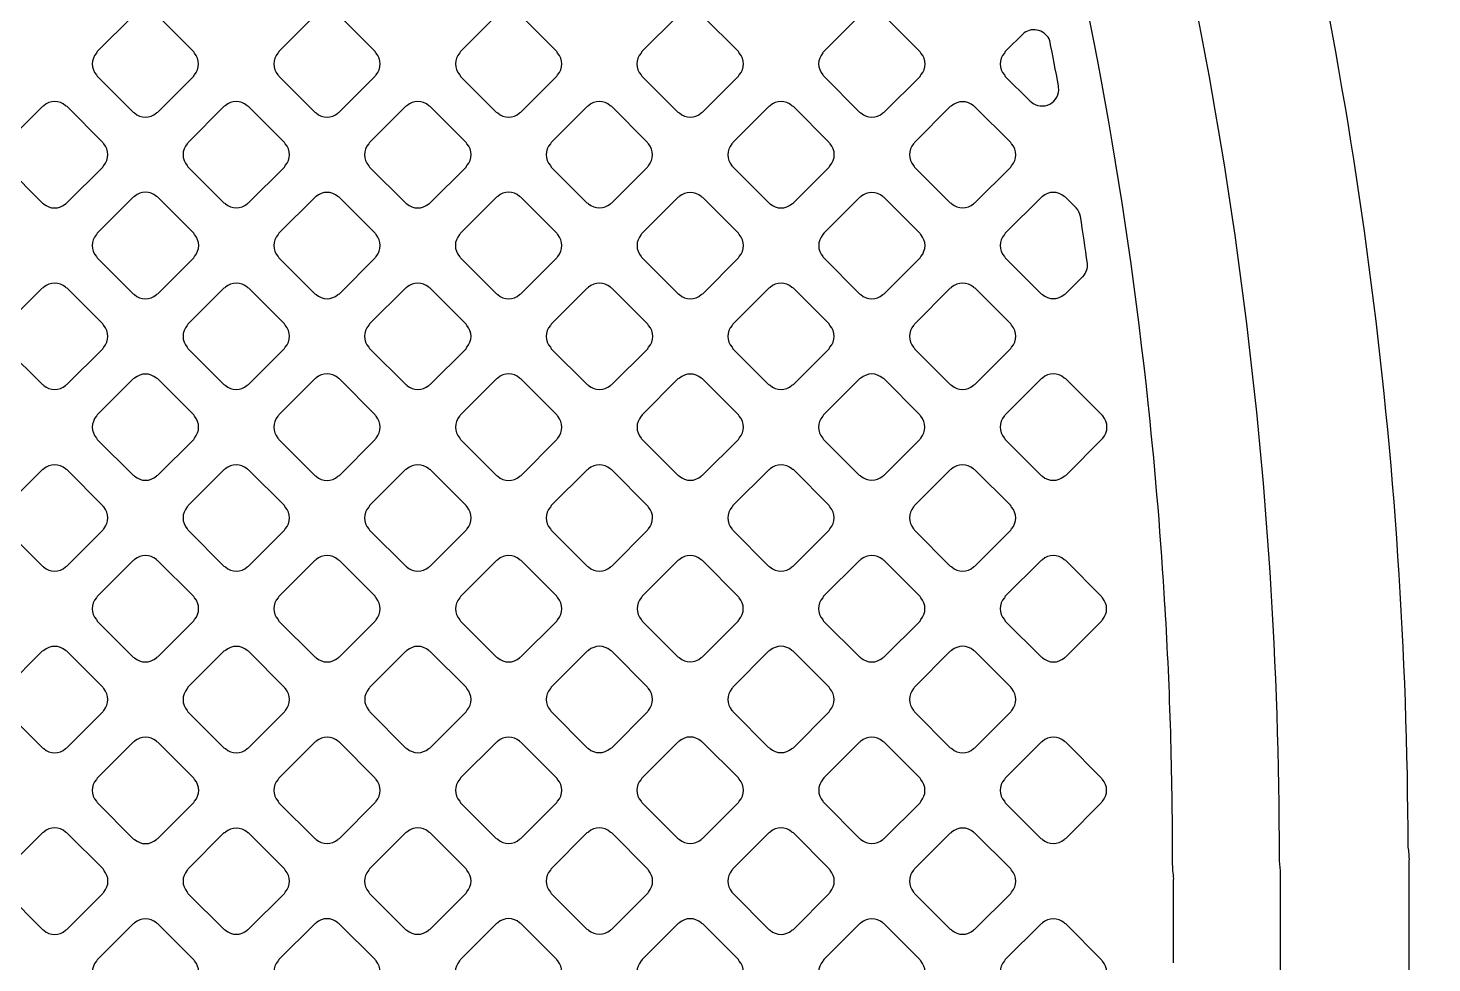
# Model space of a CAD drawing. Extents: x 0 to 248, y 0 to 175.
# Drawn here: x 90.812 to 92.479, y 137.722 to 138.831 of the extents above; entities that cross this region are included whole.
import ezdxf

# ---------------------------------------------------------------- set-up
doc = ezdxf.new("R2010")
doc.units = 0
doc.layers.add('gbr-dxf', color=7, linetype='Continuous')

msp = doc.modelspace()

# ---------------------------------------------------------------- linework, layer by layer
at = {"layer": 'gbr-dxf', "linetype": 'Continuous'}
for points in [[(89.1595, 143.3421), (90.7355, 141.766, -0.008796), (90.7372, 141.7644, -0.121203), (92.2687, 139.2299, -0.018451), (92.2702, 139.2246, -0.064075), (92.4499, 137.8593, -0.053804), (92.4513, 137.843), (92.4513, 132.3047, -0.007914)], [(92.2989, 132.3067), (92.2989, 137.8311, -0.053095), (92.2976, 137.8471, 0.064692), (92.1226, 139.1867, 0.121202), (90.6277, 141.6583, -0.008636), (90.6261, 141.6599), (89.0545, 143.2315, -0.013659)], [(91.9697, 142.8972, -0.195845), (94.1545, 137.5371, -0.014149), (94.1546, 137.5351), (94.1546, 135.853, -0.025288), (94.1545, 135.8492, 0.157439), (94.5628, 134.5893, 0.219385), (94.7483, 134.5038, -0.014355), (94.7503, 134.5037, -0.010806), (94.7589, 134.5039, -0.414223), (94.9621, 134.3007, -0.414223), (94.7589, 134.0975, -0.414223), (94.5557, 134.3007, -0.043561), (94.5587, 134.3358, -0.012185), (94.559, 134.3374, 0.044234), (94.563, 134.3803, -0.010298), (94.563, 134.3816, 0.140494), (94.526, 134.5108, -0.004442), (94.5028, 134.5423), (94.5026, 134.5425, -0.158008), (94.0783, 135.8515, -0.014071), (94.0784, 135.8534), (94.0784, 137.5331, -0.014135), (94.0783, 137.5351, 0.196009), (91.9132, 142.846, -0.019381)], [(90.0561, 142.05), (90.5258, 141.5804), (90.526, 141.5801), (90.5378, 141.5683, -0.015153), (90.5388, 141.5673, -0.049411), (91.278, 140.6646, -0.015167), (91.2787, 140.6634, -0.044505), (91.7812, 139.7398, -0.034066), (91.7827, 139.7368, -0.026409), (92.0002, 139.1512, -0.024232), (92.0008, 139.149, -0.038163), (92.1418, 138.3821, -0.027081), (92.1421, 138.3795, -0.011465), (92.1613, 138.1459, -0.02516), (92.1615, 138.1435, -0.014496), (92.1703, 137.8472, -0.020601), (92.1704, 137.8453), (92.1704, 137.8452, -0.012792), (92.1703, 137.8441, 0.025204), (92.1715, 137.8238, -0.038327), (92.1716, 137.82), (92.1716, 137.7219)], [(92.6463, 132.184), (92.6463, 137.8341, -0.03661), (92.6455, 137.8452, 0.065137), (92.4568, 139.2832, 0.121503), (90.8736, 141.9041, -0.008636)]]:
    msp.add_lwpolyline(points, format="xyb", dxfattribs=at)
for points in [[(90.8935, 138.7758, -0.092348), (90.8944, 138.7743), (90.9371, 138.7316, -0.088334), (90.9386, 138.7307, 0.379237), (90.9646, 138.7306, -0.096031), (90.9662, 138.7316), (91.0089, 138.7742, -0.096227), (91.0098, 138.7759, 0.379465), (91.0098, 138.8018, -0.088014), (91.0089, 138.8033), (90.9662, 138.846, -0.092289), (90.9646, 138.847, 0.379731), (90.9387, 138.847, -0.096475), (90.937, 138.846), (90.8945, 138.8035, -0.096627), (90.8935, 138.8018, 0.379731)], [(91.1089, 138.7759, -0.099643), (91.1099, 138.7742), (91.1525, 138.7315, -0.096227), (91.1542, 138.7306, 0.378952), (91.1801, 138.7305, -0.095866), (91.1817, 138.7315), (91.2244, 138.7742, -0.096227), (91.2254, 138.7758, 0.379191), (91.2254, 138.8018, -0.096259), (91.2244, 138.8034), (91.1816, 138.8463, -0.083081), (91.1802, 138.8471, 0.378699), (91.1542, 138.8471, -0.095968), (91.1526, 138.8462), (91.1099, 138.8034, -0.096527), (91.1089, 138.8018, 0.379)], [(91.3246, 138.7759, -0.108153), (91.3256, 138.774), (91.3679, 138.7317, -0.10442), (91.3697, 138.7307, 0.379237), (91.3957, 138.7307, -0.096031), (91.3973, 138.7317), (91.4398, 138.7742, -0.095916), (91.4408, 138.7758, 0.379465), (91.4408, 138.8018, -0.104765), (91.4398, 138.8036), (91.3975, 138.8459, -0.108515), (91.3956, 138.8469, 0.379731), (91.3696, 138.8469, -0.096458), (91.368, 138.8459), (91.3256, 138.8035, -0.096627), (91.3246, 138.8019, 0.379731)], [(91.5399, 138.7758, -0.082704), (91.5408, 138.7744), (91.5836, 138.7316, -0.095585), (91.5853, 138.7306, 0.379191), (91.6112, 138.7306, -0.096117), (91.6128, 138.7316), (91.6555, 138.7742, -0.095895), (91.6565, 138.7759, 0.379201), (91.6565, 138.8018, -0.096723), (91.6555, 138.8035), (91.6129, 138.8461, -0.100519), (91.6112, 138.8471, 0.379297), (91.5852, 138.8471, -0.096367), (91.5836, 138.8461), (91.5409, 138.8034, -0.096328), (91.5399, 138.8018, 0.378964)], [(91.7556, 138.7759, -0.099964), (91.7566, 138.7742), (91.7992, 138.7316, -0.096332), (91.8009, 138.7306, 0.379451), (91.8268, 138.7306, -0.096117), (91.8285, 138.7316), (91.871, 138.7741, -0.095796), (91.872, 138.7757, 0.378779), (91.872, 138.8017, -0.09601), (91.871, 138.8033), (91.8284, 138.8459, -0.100093), (91.8266, 138.8469, 0.37947), (91.8007, 138.8469, -0.096723), (91.799, 138.8459), (91.7566, 138.8035, -0.096857), (91.7556, 138.8019, 0.379731)], [(91.9711, 138.7758, -0.104175), (91.9722, 138.774), (92.0008, 138.7453, -0.046425), (92.0027, 138.7439, 0.690712), (92.0354, 138.7611, -0.03831), (92.0353, 138.7629, 0.002726), (92.0251, 138.8163, 0.492596), (91.9944, 138.8256), (91.9721, 138.8034, -0.096627), (91.9711, 138.8017, 0.379731)], [(90.7857, 138.668, -0.087946), (90.7866, 138.6666), (90.8294, 138.6237, -0.083374), (90.8308, 138.6228, 0.378952), (90.8568, 138.6228, -0.095866), (90.8584, 138.6238), (90.9012, 138.6665, -0.095916), (90.9021, 138.6682, 0.379422), (90.9021, 138.6941, -0.092523), (90.9012, 138.6957), (90.8586, 138.7383, -0.096857), (90.8569, 138.7393, 0.379731), (90.831, 138.7393, -0.096458), (90.8293, 138.7383), (90.7867, 138.6956, -0.096627), (90.7857, 138.694, 0.379357)], [(91.0012, 138.6941, 0.37947), (91.0012, 138.6681, -0.087848), (91.0021, 138.6666), (91.0448, 138.6239, -0.10046), (91.0465, 138.6229, 0.379451), (91.0725, 138.6229, -0.096117), (91.0741, 138.6239), (91.1166, 138.6664, -0.095895), (91.1176, 138.6681, 0.379201), (91.1176, 138.694, -0.092523), (91.1166, 138.6956), (91.074, 138.7383, -0.096857), (91.0723, 138.7392, 0.379357), (91.0464, 138.7393, -0.096507), (91.0447, 138.7383), (91.0022, 138.6957, -0.096423)], [(91.2167, 138.668, -0.095956), (91.2177, 138.6664), (91.2603, 138.6238, -0.092072), (91.2618, 138.6228, 0.37981), (91.2878, 138.6228, -0.096625), (91.2895, 138.6238), (91.3322, 138.6665, -0.096128), (91.3332, 138.6682, 0.37981), (91.3332, 138.6941, -0.083792), (91.3323, 138.6956), (91.2895, 138.7384, -0.088207), (91.288, 138.7393, 0.379731), (91.262, 138.7393, -0.096723), (91.2604, 138.7383), (91.2177, 138.6956, -0.096857), (91.2167, 138.694, 0.379731)], [(91.4322, 138.6941, 0.379605), (91.4322, 138.6681, -0.096625), (91.4332, 138.6665), (91.4757, 138.624, -0.107961), (91.4775, 138.6229, 0.37981), (91.5035, 138.6229, -0.095956), (91.5052, 138.6239), (91.5477, 138.6664, -0.096332), (91.5486, 138.668, 0.37981), (91.5486, 138.694, -0.100902), (91.5476, 138.6957), (91.5052, 138.7382, -0.10442), (91.5033, 138.7392, 0.379297), (91.4774, 138.7393, -0.096367), (91.4758, 138.7383), (91.4332, 138.6957, -0.096328)], [(91.6477, 138.6939, 0.37947), (91.6477, 138.668, -0.083235), (91.6486, 138.6666), (91.6914, 138.6238, -0.096332), (91.6931, 138.6228, 0.379451), (91.719, 138.6228, -0.096117), (91.7207, 138.6238), (91.7633, 138.6664, -0.095895), (91.7643, 138.6681, 0.379201), (91.7643, 138.694, -0.096723), (91.7633, 138.6957), (91.7207, 138.7382, -0.100519), (91.719, 138.7393, 0.379357), (91.693, 138.7393, -0.096507), (91.6914, 138.7383), (91.6487, 138.6956, -0.096527)], [(91.8634, 138.694, 0.37947), (91.8634, 138.6681, -0.099964), (91.8645, 138.6663), (91.9069, 138.6239, -0.096111), (91.9086, 138.6229, 0.37981), (91.9345, 138.6229, -0.095956), (91.9362, 138.6239), (91.9787, 138.6664, -0.096332), (91.9796, 138.668, 0.379451), (91.9797, 138.694, -0.096117), (91.9787, 138.6956), (91.9362, 138.7381, -0.100073), (91.9345, 138.7391, 0.378699), (91.9085, 138.7391, -0.095968), (91.9069, 138.7382), (91.8644, 138.6957, -0.096527)], [(90.8934, 138.5863, 0.379605), (90.8934, 138.5603, -0.087784), (90.8943, 138.5588), (90.9372, 138.5159, -0.083651), (90.9386, 138.515, 0.37981), (90.9646, 138.515, -0.095956), (90.9662, 138.516), (91.0089, 138.5587, -0.096332), (91.0099, 138.5604, 0.37981), (91.0099, 138.5863, -0.092523), (91.009, 138.5879), (90.9663, 138.6306, -0.096857), (90.9647, 138.6316, 0.379297), (90.9387, 138.6316, -0.096367), (90.9371, 138.6306), (90.8944, 138.5879, -0.096328)], [(91.109, 138.5603, -0.095956), (91.11, 138.5587), (91.1526, 138.5161, -0.092072), (91.1542, 138.5152, 0.379308), (91.1801, 138.5151, -0.095862), (91.1818, 138.5161), (91.2243, 138.5587, -0.095916), (91.2253, 138.5603, 0.379191), (91.2253, 138.5862, -0.100514), (91.2243, 138.588), (91.1816, 138.6306, -0.088093), (91.1801, 138.6315, 0.379249), (91.1542, 138.6315, -0.096723), (91.1526, 138.6305), (91.11, 138.588, -0.096857), (91.109, 138.5863, 0.379731)], [(91.3244, 138.5603, -0.100082), (91.3254, 138.5586), (91.3681, 138.516, -0.095895), (91.3697, 138.515, 0.379201), (91.3956, 138.5151, -0.096625), (91.3973, 138.516), (91.4399, 138.5587, -0.096111), (91.4409, 138.5603, 0.37981), (91.4409, 138.5863, -0.096458), (91.4399, 138.5879), (91.3971, 138.6307, -0.083733), (91.3957, 138.6316, 0.379357), (91.3698, 138.6316, -0.096355), (91.3681, 138.6306), (91.3254, 138.5879, -0.096423), (91.3244, 138.5863, 0.379112)], [(91.54, 138.5603, -0.096625), (91.541, 138.5587), (91.5835, 138.5162, -0.107961), (91.5854, 138.5151, 0.37981), (91.6113, 138.5151, -0.095956), (91.613, 138.5161), (91.6555, 138.5586, -0.096332), (91.6565, 138.5602, 0.37981), (91.6565, 138.5862, -0.100902), (91.6554, 138.5879), (91.613, 138.6304, -0.10442), (91.6112, 138.6314, 0.379731), (91.5852, 138.6314, -0.096458), (91.5835, 138.6304), (91.541, 138.5879, -0.096627), (91.54, 138.5863, 0.379731)], [(91.7556, 138.5862, 0.37947), (91.7556, 138.5602, -0.095956), (91.7566, 138.5586), (91.7992, 138.516, -0.092126), (91.8007, 138.5151, 0.379308), (91.8267, 138.5151, -0.09601), (91.8283, 138.516), (91.871, 138.5587, -0.096227), (91.872, 138.5603, 0.379422), (91.8719, 138.5863, -0.100399), (91.8709, 138.588), (91.8286, 138.6304, -0.10442), (91.8268, 138.6314, 0.379357), (91.8008, 138.6314, -0.096507), (91.7992, 138.6305), (91.7566, 138.5878, -0.096527)], [(91.9711, 138.5863, 0.379347), (91.9711, 138.5603, -0.096625), (91.9721, 138.5587), (92.0147, 138.5161, -0.092233), (92.0162, 138.5152, 0.379248), (92.0422, 138.5152, -0.09601), (92.0438, 138.5161), (92.0643, 138.5366), (92.0644, 138.5367, 0.209618), (92.0697, 138.5518, 0.002842), (92.0614, 138.6079, 0.142595), (92.0564, 138.6179, -0.041252), (92.0562, 138.6181), (92.0437, 138.6306, -0.08752), (92.0422, 138.6315, 0.37884), (92.0163, 138.6315, -0.096238), (92.0147, 138.6305), (91.9721, 138.5879, -0.095895)], [(90.7857, 138.4786, 0.379605), (90.7857, 138.4526, -0.10047), (90.7867, 138.4509), (90.8293, 138.4083, -0.096111), (90.8309, 138.4073, 0.37981), (90.8569, 138.4073, -0.095956), (90.8585, 138.4083), (90.9011, 138.4509, -0.096332), (90.9021, 138.4525, 0.37981), (90.9021, 138.4785, -0.096625), (90.9011, 138.4802), (90.8586, 138.5227, -0.100151), (90.8568, 138.5237, 0.379297), (90.8309, 138.5238, -0.096367), (90.8292, 138.5228), (90.7867, 138.4802, -0.096328)], [(91.0012, 138.4525, -0.083317), (91.002, 138.4511), (91.0448, 138.4084, -0.096857), (91.0464, 138.4074, 0.379237), (91.0723, 138.4074, -0.096031), (91.074, 138.4083), (91.1166, 138.451, -0.095916), (91.1176, 138.4526, 0.379465), (91.1176, 138.4786, -0.096723), (91.1166, 138.4803), (91.0742, 138.5227, -0.100519), (91.0724, 138.5237, 0.379731), (91.0465, 138.5237, -0.096458), (91.0448, 138.5228), (91.0021, 138.4801, -0.096627), (91.0012, 138.4784, 0.379731)], [(91.2167, 138.4786, 0.379605), (91.2167, 138.4526, -0.091954), (91.2177, 138.451), (91.2605, 138.4082, -0.087638), (91.262, 138.4073, 0.37981), (91.2879, 138.4073, -0.096625), (91.2896, 138.4083), (91.3322, 138.4509, -0.096111), (91.3331, 138.4525, 0.37981), (91.3331, 138.4785, -0.088014), (91.3322, 138.48), (91.2894, 138.5228, -0.092289), (91.2879, 138.5237, 0.379297), (91.2619, 138.5238, -0.096355), (91.2603, 138.5228), (91.2177, 138.4802, -0.096423)], [(91.4322, 138.4784, 0.378939), (91.4322, 138.4525, -0.092162), (91.4331, 138.4509), (91.4758, 138.4083, -0.103923), (91.4776, 138.4073, 0.379201), (91.5035, 138.4073, -0.096625), (91.5052, 138.4083), (91.5478, 138.4509, -0.096111), (91.5488, 138.4525, 0.37981), (91.5488, 138.4785, -0.088014), (91.5478, 138.48), (91.505, 138.5228, -0.092289), (91.5035, 138.5237, 0.3795), (91.4775, 138.5237, -0.096614), (91.4759, 138.5228), (91.4332, 138.4801, -0.096539)], [(91.6479, 138.4525, -0.096625), (91.6488, 138.4508), (91.6912, 138.4085, -0.107817), (91.6931, 138.4074, 0.37981), (91.719, 138.4074, -0.096625), (91.7207, 138.4084), (91.7632, 138.4509, -0.096111), (91.7641, 138.4525, 0.37981), (91.7641, 138.4785, -0.100399), (91.7631, 138.4802), (91.7208, 138.5226, -0.10442), (91.719, 138.5236, 0.379731), (91.693, 138.5236, -0.096458), (91.6914, 138.5226), (91.6488, 138.4801, -0.096627), (91.6479, 138.4784, 0.379731)], [(91.8633, 138.4785, 0.379249), (91.8633, 138.4525, -0.096625), (91.8643, 138.4509), (91.9069, 138.4083, -0.092233), (91.9084, 138.4074, 0.379308), (91.9344, 138.4074, -0.09601), (91.936, 138.4083), (91.9787, 138.451, -0.096227), (91.9797, 138.4526, 0.379422), (91.9796, 138.4786, -0.100399), (91.9786, 138.4803), (91.9363, 138.5227, -0.104691), (91.9345, 138.5237, 0.3795), (91.9085, 138.5237, -0.096614), (91.9069, 138.5227), (91.8643, 138.4801, -0.096195)], [(90.8935, 138.3448, -0.099971), (90.8945, 138.3431), (90.937, 138.3006, -0.096227), (90.9387, 138.2996, 0.378897), (90.9646, 138.2996, -0.09601), (90.9662, 138.3006), (91.0089, 138.3432, -0.095935), (91.0098, 138.3448, 0.379011), (91.0098, 138.3708, -0.095968), (91.0089, 138.3724), (90.9663, 138.4149, -0.100093), (90.9646, 138.4159, 0.37947), (90.9387, 138.4159, -0.096723), (90.937, 138.415), (90.8945, 138.3724, -0.096857), (90.8935, 138.3708, 0.379357)], [(91.1089, 138.3448, -0.092348), (91.1099, 138.3432), (91.1527, 138.3005, -0.088202), (91.1542, 138.2995, 0.37981), (91.1801, 138.2995, -0.095956), (91.1818, 138.3005), (91.2244, 138.3431, -0.096332), (91.2254, 138.3448, 0.37981), (91.2254, 138.3707, -0.104765), (91.2243, 138.3725), (91.1818, 138.4151, -0.092898), (91.1802, 138.4161, 0.379731), (91.1542, 138.4161, -0.096953), (91.1526, 138.4151), (91.1099, 138.3724, -0.096857), (91.1089, 138.3708, 0.379731)], [(91.3245, 138.3708, 0.37947), (91.3246, 138.3448, -0.095956), (91.3255, 138.3432), (91.3682, 138.3005, -0.092072), (91.3698, 138.2995, 0.37981), (91.3958, 138.2995, -0.096625), (91.3974, 138.3005), (91.4399, 138.343, -0.096111), (91.4409, 138.3447, 0.379308), (91.4409, 138.3706, -0.100402), (91.4399, 138.3723), (91.3972, 138.4151, -0.088435), (91.3957, 138.416, 0.379), (91.3697, 138.416, -0.095968), (91.3681, 138.415), (91.3255, 138.3724, -0.096527)], [(91.54, 138.3706, 0.378939), (91.54, 138.3447, -0.092052), (91.541, 138.3431), (91.5835, 138.3006, -0.104101), (91.5853, 138.2996, 0.379201), (91.6112, 138.2996, -0.095956), (91.6129, 138.3006), (91.6555, 138.3432, -0.096332), (91.6565, 138.3448, 0.37981), (91.6565, 138.3708, -0.088442), (91.6555, 138.3723), (91.6129, 138.415, -0.092289), (91.6113, 138.4159, 0.3795), (91.5853, 138.4159, -0.096614), (91.5837, 138.4149), (91.541, 138.3722, -0.096539)], [(91.7555, 138.3448, -0.095956), (91.7565, 138.3431), (91.7989, 138.3008, -0.108029), (91.8008, 138.2997, 0.37981), (91.8267, 138.2997, -0.095956), (91.8284, 138.3007), (91.8709, 138.3432, -0.096111), (91.8718, 138.3448, 0.37981), (91.8718, 138.3708, -0.100399), (91.8708, 138.3725), (91.8285, 138.4149, -0.104691), (91.8267, 138.4159, 0.379731), (91.8007, 138.4159, -0.096723), (91.7991, 138.4149), (91.7565, 138.3724, -0.096857), (91.7555, 138.3707, 0.379731)], [(91.971, 138.3708, 0.378939), (91.971, 138.3449, -0.096117), (91.972, 138.3432), (92.0147, 138.3005, -0.092187), (92.0163, 138.2995, 0.379201), (92.0422, 138.2996, -0.095956), (92.0439, 138.3005), (92.0877, 138.3443), (92.0878, 138.3445, 0.379813), (92.0878, 138.3711, -0.047484), (92.0875, 138.3714), (92.044, 138.415, -0.104311), (92.0422, 138.416, 0.3795), (92.0162, 138.416, -0.096614), (92.0146, 138.415), (91.972, 138.3724, -0.096539)], [(90.7857, 138.237, -0.096157), (90.7866, 138.2354), (90.8293, 138.1927, -0.091364), (90.8308, 138.1918, 0.378747), (90.8568, 138.1918, -0.09601), (90.8584, 138.1927), (90.9012, 138.2355, -0.095916), (90.9021, 138.2371, 0.379422), (90.9021, 138.2631, -0.083317), (90.9012, 138.2645), (90.8584, 138.3073, -0.088202), (90.8569, 138.3082, 0.379731), (90.831, 138.3082, -0.096458), (90.8293, 138.3073), (90.7867, 138.2646, -0.096857), (90.7857, 138.2629, 0.3795)], [(91.0012, 138.263, 0.379605), (91.0012, 138.2371, -0.095956), (91.0022, 138.2354), (91.0446, 138.1929, -0.107817), (91.0465, 138.1919, 0.379451), (91.0725, 138.1919, -0.096117), (91.0741, 138.1928), (91.1166, 138.2354, -0.095796), (91.1176, 138.237, 0.378779), (91.1176, 138.2629, -0.099971), (91.1166, 138.2647), (91.0741, 138.3072, -0.103973), (91.0723, 138.3082, 0.378945), (91.0464, 138.3082, -0.09657), (91.0447, 138.3072), (91.0022, 138.2647, -0.096423)], [(91.2167, 138.237, -0.087784), (91.2176, 138.2355), (91.2606, 138.1926, -0.083651), (91.262, 138.1917, 0.37981), (91.2879, 138.1917, -0.095956), (91.2896, 138.1927), (91.3323, 138.2354, -0.096332), (91.3333, 138.237, 0.37981), (91.3333, 138.263, -0.092523), (91.3323, 138.2646), (91.2896, 138.3073, -0.096857), (91.288, 138.3082, 0.379731), (91.262, 138.3082, -0.096458), (91.2604, 138.3073), (91.2177, 138.2646, -0.096627), (91.2167, 138.2629, 0.379731)], [(91.4323, 138.2629, 0.37947), (91.4323, 138.237, -0.087748), (91.4332, 138.2355), (91.4758, 138.1929, -0.100151), (91.4775, 138.1919, 0.37981), (91.5035, 138.1919, -0.095956), (91.5052, 138.1929), (91.5477, 138.2354, -0.096332), (91.5486, 138.237, 0.379308), (91.5487, 138.2629, -0.092052), (91.5477, 138.2645), (91.5051, 138.3071, -0.096527), (91.5034, 138.3081, 0.379), (91.4775, 138.3081, -0.095968), (91.4759, 138.3071), (91.4333, 138.2646, -0.096527)], [(91.6477, 138.237, -0.092348), (91.6487, 138.2354), (91.6911, 138.1929, -0.10399), (91.6929, 138.1919, 0.37981), (91.7189, 138.1919, -0.096103), (91.7205, 138.1929), (91.7632, 138.2355, -0.095819), (91.7641, 138.2371, 0.37981), (91.7641, 138.2631, -0.088014), (91.7632, 138.2646), (91.7206, 138.3073, -0.092623), (91.719, 138.3082, 0.379731), (91.693, 138.3082, -0.096458), (91.6914, 138.3072), (91.6487, 138.2646, -0.096627), (91.6477, 138.2629, 0.379731)], [(91.8633, 138.2372, -0.107356), (91.8643, 138.2353), (91.9068, 138.1929, -0.104246), (91.9086, 138.1918, 0.379422), (91.9345, 138.1919, -0.095956), (91.9362, 138.1928), (91.9787, 138.2353, -0.096332), (91.9796, 138.237, 0.37981), (91.9796, 138.2629, -0.104175), (91.9786, 138.2647), (91.9362, 138.3071, -0.108174), (91.9344, 138.3082, 0.3795), (91.9084, 138.3082, -0.096614), (91.9067, 138.3072), (91.8643, 138.2647, -0.096195), (91.8633, 138.2631, 0.378699)], [(90.8934, 138.1552, 0.379605), (90.8934, 138.1293, -0.095956), (90.8944, 138.1276), (90.937, 138.0849, -0.092072), (90.9386, 138.084, 0.379451), (90.9646, 138.084, -0.096117), (90.9662, 138.085), (91.009, 138.1277, -0.095796), (91.0099, 138.1294, 0.37889), (91.0099, 138.1553, -0.083601), (91.0091, 138.1567), (90.9661, 138.1996, -0.087645), (90.9646, 138.2005, 0.378645), (90.9387, 138.2005, -0.096355), (90.9371, 138.1996), (90.8944, 138.1569, -0.096423)], [(91.109, 138.1553, 0.37947), (91.109, 138.1293, -0.103917), (91.1101, 138.1275), (91.1526, 138.085, -0.10046), (91.1543, 138.084, 0.379451), (91.1802, 138.084, -0.096117), (91.1819, 138.085), (91.2244, 138.1275, -0.095895), (91.2254, 138.1292, 0.379201), (91.2254, 138.1551, -0.108153), (91.2243, 138.157), (91.1818, 138.1995, -0.096111), (91.1802, 138.2004, 0.379357), (91.1542, 138.2005, -0.096507), (91.1526, 138.1995), (91.11, 138.1569, -0.096527)], [(91.3246, 138.1292, -0.092139), (91.3255, 138.1276), (91.3682, 138.0849, -0.087638), (91.3697, 138.084, 0.37981), (91.3956, 138.084, -0.096625), (91.3973, 138.085), (91.4399, 138.1276, -0.096111), (91.4409, 138.1293, 0.37981), (91.4409, 138.1552, -0.104293), (91.4399, 138.157), (91.3974, 138.1995, -0.092623), (91.3958, 138.2004, 0.379731), (91.3699, 138.2004, -0.096458), (91.3682, 138.1995), (91.3255, 138.1568, -0.096627), (91.3246, 138.1551, 0.379731)], [(91.5401, 138.1293, -0.10047), (91.5411, 138.1276), (91.5836, 138.0851, -0.096111), (91.5852, 138.0842, 0.37981), (91.6112, 138.0842, -0.095956), (91.6128, 138.0851), (91.6553, 138.1276, -0.096332), (91.6563, 138.1293, 0.37981), (91.6563, 138.1553, -0.096625), (91.6553, 138.1569), (91.6129, 138.1994, -0.100151), (91.6111, 138.2004, 0.379731), (91.5852, 138.2004, -0.096458), (91.5835, 138.1994), (91.5411, 138.157, -0.096627), (91.5401, 138.1553, 0.379731)], [(91.7555, 138.1293, -0.104392), (91.7565, 138.1275), (91.799, 138.085, -0.10046), (91.8007, 138.084, 0.37981), (91.8267, 138.084, -0.096625), (91.8283, 138.085), (91.871, 138.1276, -0.096111), (91.8719, 138.1293, 0.37981), (91.8719, 138.1553, -0.09253), (91.871, 138.1568), (91.8283, 138.1995, -0.096627), (91.8267, 138.2005, 0.379731), (91.8007, 138.2005, -0.096723), (91.799, 138.1995), (91.7565, 138.157, -0.096627), (91.7555, 138.1553, 0.379731)], [(91.9711, 138.1293, -0.108153), (91.9722, 138.1275), (92.0146, 138.0851, -0.10399), (92.0164, 138.084, 0.37981), (92.0424, 138.084, -0.095956), (92.044, 138.085), (92.0865, 138.1275, -0.096332), (92.0875, 138.1292, 0.37981), (92.0875, 138.1551, -0.104392), (92.0864, 138.1569), (92.044, 138.1993, -0.107961), (92.0422, 138.2004, 0.379731), (92.0162, 138.2004, -0.096458), (92.0146, 138.1994), (91.9721, 138.157, -0.096627), (91.9711, 138.1553, 0.379731)], [(90.7856, 138.0215, -0.091563), (90.7866, 138.02), (90.8294, 137.9771, -0.088103), (90.8309, 137.9762, 0.37829), (90.8568, 137.9762, -0.095528), (90.8584, 137.9772), (90.9011, 138.0199, -0.095602), (90.9021, 138.0215, 0.379299), (90.9021, 138.0475, -0.088442), (90.9012, 138.049), (90.8584, 138.0917, -0.092898), (90.8568, 138.0927, 0.379357), (90.8309, 138.0927, -0.096507), (90.8292, 138.0917), (90.7866, 138.0491, -0.096527), (90.7856, 138.0475, 0.378784)], [(91.0012, 138.0474, 0.37947), (91.0012, 138.0214, -0.091954), (91.0021, 138.0199), (91.0447, 137.9773, -0.104264), (91.0465, 137.9762, 0.37981), (91.0725, 137.9762, -0.096625), (91.0741, 137.9772), (91.1167, 138.0198, -0.096111), (91.1177, 138.0215, 0.379308), (91.1177, 138.0474, -0.08785), (91.1168, 138.0489), (91.074, 138.0918, -0.092456), (91.0724, 138.0927, 0.379), (91.0465, 138.0927, -0.095968), (91.0448, 138.0917), (91.0021, 138.049, -0.096527)], [(91.2168, 138.0215, -0.100082), (91.2178, 138.0198), (91.2603, 137.9772, -0.095895), (91.262, 137.9763, 0.378747), (91.2879, 137.9763, -0.09601), (91.2895, 137.9772), (91.3322, 138.0199, -0.096227), (91.3332, 138.0215, 0.379422), (91.3331, 138.0475, -0.096458), (91.3322, 138.0491), (91.2897, 138.0916, -0.100499), (91.288, 138.0926, 0.379731), (91.262, 138.0926, -0.096458), (91.2604, 138.0916), (91.2178, 138.0491, -0.096627), (91.2168, 138.0474, 0.3795)], [(91.4322, 138.0474, 0.378939), (91.4322, 138.0215, -0.083163), (91.4331, 138.0201), (91.4758, 137.9773, -0.096227), (91.4774, 137.9763, 0.379201), (91.5034, 137.9764, -0.095956), (91.505, 137.9773), (91.5477, 138.02, -0.096111), (91.5486, 138.0216, 0.37981), (91.5486, 138.0476, -0.096458), (91.5476, 138.0492), (91.5052, 138.0917, -0.100824), (91.5035, 138.0927, 0.3795), (91.4775, 138.0927, -0.096614), (91.4759, 138.0917), (91.4332, 138.049, -0.096539)], [(91.6477, 138.0216, -0.087784), (91.6486, 138.0201), (91.6913, 137.9774, -0.100476), (91.6931, 137.9764, 0.37981), (91.719, 137.9764, -0.096625), (91.7207, 137.9773), (91.7632, 138.0198, -0.096111), (91.7641, 138.0215, 0.37981), (91.7641, 138.0475, -0.09253), (91.7632, 138.049), (91.7205, 138.0917, -0.096423), (91.7189, 138.0927, 0.379731), (91.6929, 138.0927, -0.096458), (91.6912, 138.0917), (91.6487, 138.0492, -0.096627), (91.6477, 138.0475, 0.379731)], [(91.8633, 138.0475, 0.379249), (91.8633, 138.0215, -0.104392), (91.8643, 138.0197), (91.9068, 137.9772, -0.100476), (91.9086, 137.9762, 0.379308), (91.9345, 137.9762, -0.096117), (91.9361, 137.9772), (91.9788, 138.0198, -0.096227), (91.9798, 138.0215, 0.379422), (91.9798, 138.0474, -0.09253), (91.9788, 138.049), (91.9361, 138.0917, -0.096627), (91.9345, 138.0927, 0.3795), (91.9085, 138.0927, -0.096614), (91.9069, 138.0917), (91.8643, 138.0491, -0.096195)], [(90.8934, 137.9137, -0.092315), (90.8944, 137.9122), (90.9372, 137.8693, -0.088103), (90.9387, 137.8684, 0.378798), (90.9646, 137.8684, -0.096367), (90.9663, 137.8694), (91.0089, 137.9121, -0.096266), (91.0099, 137.9137, 0.379639), (91.0099, 137.9397, -0.088014), (91.009, 137.9411), (90.9662, 137.9839, -0.092623), (90.9646, 137.9849, 0.379357), (90.9387, 137.9849, -0.096507), (90.937, 137.9839), (90.8944, 137.9413, -0.096527), (90.8934, 137.9397, 0.378945)], [(91.109, 137.9396, 0.37947), (91.109, 137.9137, -0.099964), (91.11, 137.9119), (91.1525, 137.8695, -0.096111), (91.1542, 137.8685, 0.37981), (91.1801, 137.8685, -0.095956), (91.1818, 137.8695), (91.2244, 137.9121, -0.096332), (91.2254, 137.9137, 0.379308), (91.2254, 137.9397, -0.095968), (91.2244, 137.9413), (91.1817, 137.9841, -0.083772), (91.1803, 137.9849, 0.379), (91.1544, 137.9849, -0.095968), (91.1527, 137.984), (91.11, 137.9413, -0.096527)], [(91.3246, 137.9138, -0.104392), (91.3256, 137.912), (91.368, 137.8696, -0.100151), (91.3697, 137.8686, 0.379308), (91.3956, 137.8686, -0.09601), (91.3973, 137.8696), (91.4398, 137.9121, -0.095916), (91.4408, 137.9138, 0.378952), (91.4408, 137.9397, -0.107685), (91.4397, 137.9416), (91.3973, 137.984, -0.096527), (91.3957, 137.9849, 0.37947), (91.3697, 137.9849, -0.096458), (91.3681, 137.9839), (91.3255, 137.9414, -0.096627), (91.3246, 137.9398, 0.379731)], [(91.5399, 137.9397, 0.378939), (91.5399, 137.9138, -0.083636), (91.5408, 137.9124), (91.5836, 137.8695, -0.096539), (91.5853, 137.8685, 0.379201), (91.6112, 137.8685, -0.095956), (91.6129, 137.8695), (91.6555, 137.9121, -0.096332), (91.6565, 137.9138, 0.37981), (91.6565, 137.9398, -0.096625), (91.6555, 137.9414), (91.6129, 137.984, -0.100476), (91.6112, 137.985, 0.3795), (91.5852, 137.985, -0.096614), (91.5836, 137.984), (91.5409, 137.9413, -0.096195)], [(91.7556, 137.9138, -0.100588), (91.7566, 137.9121), (91.7992, 137.8695, -0.096539), (91.8009, 137.8685, 0.379201), (91.8268, 137.8685, -0.095956), (91.8285, 137.8695), (91.871, 137.912, -0.096332), (91.8719, 137.9136, 0.37981), (91.8719, 137.9396, -0.096723), (91.871, 137.9413), (91.8284, 137.9838, -0.100519), (91.8267, 137.9848, 0.379357), (91.8007, 137.9849, -0.096507), (91.7991, 137.9839), (91.7566, 137.9414, -0.096527), (91.7556, 137.9398, 0.379112)], [(91.9711, 137.9137, -0.104392), (91.9722, 137.9119), (92.0145, 137.8695, -0.100151), (92.0163, 137.8685, 0.37981), (92.0422, 137.8685, -0.095956), (92.0439, 137.8695), (92.0865, 137.9121, -0.096111), (92.0875, 137.9138, 0.37981), (92.0875, 137.9397, -0.09253), (92.0865, 137.9413), (92.044, 137.9839, -0.096627), (92.0423, 137.9848, 0.379731), (92.0163, 137.9848, -0.096723), (92.0147, 137.9839), (91.9721, 137.9413, -0.096627), (91.9711, 137.9397, 0.379731)], [(90.7857, 137.8059, -0.087784), (90.7866, 137.8045), (90.8295, 137.7615, -0.083651), (90.8309, 137.7606, 0.37981), (90.8569, 137.7606, -0.095956), (90.8585, 137.7616), (90.9012, 137.8043, -0.096627), (90.9022, 137.8059, 0.379237), (90.9022, 137.8319, -0.091768), (90.9013, 137.8334), (90.8585, 137.8762, -0.095916), (90.8569, 137.8772, 0.379605), (90.8309, 137.8771, -0.096458), (90.8293, 137.8762), (90.7867, 137.8336, -0.096627), (90.7857, 137.8319, 0.379731)], [(91.0012, 137.8059, -0.087946), (91.0021, 137.8044), (91.0447, 137.7618, -0.101019), (91.0465, 137.7608, 0.379087), (91.0724, 137.7608, -0.09601), (91.074, 137.7618), (91.1166, 137.8043, -0.096227), (91.1176, 137.806, 0.379422), (91.1176, 137.8319, -0.092418), (91.1166, 137.8335), (91.0741, 137.8761, -0.096857), (91.0724, 137.877, 0.379731), (91.0465, 137.877, -0.096458), (91.0448, 137.8761), (91.0022, 137.8335, -0.096627), (91.0012, 137.8318, 0.379141)], [(91.2167, 137.8059, -0.096625), (91.2177, 137.8043), (91.2603, 137.7617, -0.092233), (91.2618, 137.7608, 0.37981), (91.2878, 137.7608, -0.095956), (91.2894, 137.7618), (91.3322, 137.8045, -0.096332), (91.3331, 137.8061, 0.37981), (91.3331, 137.8321, -0.083317), (91.3323, 137.8335), (91.2895, 137.8763, -0.088202), (91.288, 137.8772, 0.379731), (91.262, 137.8772, -0.096458), (91.2604, 137.8762), (91.2177, 137.8336, -0.096627), (91.2167, 137.8319, 0.379731)], [(91.4322, 137.806, -0.096625), (91.4332, 137.8044), (91.4757, 137.7619, -0.107817), (91.4775, 137.7609, 0.379451), (91.5035, 137.7608, -0.096117), (91.5051, 137.7618), (91.5477, 137.8044, -0.095796), (91.5487, 137.806, 0.378779), (91.5487, 137.8319, -0.099971), (91.5477, 137.8336), (91.5051, 137.8762, -0.103973), (91.5033, 137.8772, 0.37947), (91.4774, 137.8772, -0.096723), (91.4757, 137.8762), (91.4332, 137.8337, -0.096627), (91.4322, 137.832, 0.379731)], [(91.6477, 137.8059, -0.083317), (91.6486, 137.8045), (91.6914, 137.7617, -0.096111), (91.6931, 137.7607, 0.37981), (91.719, 137.7607, -0.095956), (91.7207, 137.7617), (91.7633, 137.8043, -0.096332), (91.7643, 137.806, 0.37981), (91.7643, 137.8319, -0.096625), (91.7633, 137.8336), (91.7207, 137.8762, -0.100151), (91.719, 137.8772, 0.379731), (91.693, 137.8772, -0.096458), (91.6914, 137.8762), (91.6487, 137.8335, -0.096627), (91.6477, 137.8319, 0.379731)], [(91.8634, 137.806, -0.100588), (91.8644, 137.8043), (91.9069, 137.7618, -0.095895), (91.9086, 137.7608, 0.378747), (91.9345, 137.7608, -0.09601), (91.9361, 137.7618), (91.9787, 137.8043, -0.096227), (91.9797, 137.806, 0.379422), (91.9796, 137.8319, -0.096458), (91.9787, 137.8336), (91.9362, 137.876, -0.100824), (91.9345, 137.877, 0.379731), (91.9085, 137.877, -0.096723), (91.9069, 137.876), (91.8644, 137.8336, -0.096857), (91.8634, 137.832, 0.3795)], [(90.8935, 137.7241, 0.379778), (90.8935, 137.6981, -0.087784), (90.8944, 137.6966), (90.9372, 137.6538, -0.083651), (90.9386, 137.653, 0.37981), (90.9646, 137.653, -0.095956), (90.9662, 137.6539), (91.0089, 137.6966, -0.096111), (91.0099, 137.6983, 0.379092), (91.0099, 137.7242, -0.091404), (91.009, 137.7257), (90.9663, 137.7684, -0.0953), (90.9647, 137.7694, 0.378853), (90.9388, 137.7693, -0.096614), (90.9371, 137.7684), (90.8945, 137.7257, -0.096558)], [(91.1089, 137.6982, -0.09234), (91.1099, 137.6967), (91.1526, 137.6539, -0.088093), (91.1541, 137.653, 0.379465), (91.1801, 137.653, -0.096625), (91.1817, 137.654), (91.2243, 137.6967, -0.096111), (91.2253, 137.6983, 0.37981), (91.2253, 137.7243, -0.088014), (91.2244, 137.7258), (91.1817, 137.7684, -0.092289), (91.1801, 137.7694, 0.379731), (91.1542, 137.7694, -0.096723), (91.1525, 137.7684), (91.11, 137.7258, -0.096857), (91.109, 137.7242, 0.379297)], [(91.3244, 137.6983, -0.10047), (91.3254, 137.6965), (91.368, 137.654, -0.096332), (91.3697, 137.653, 0.37981), (91.3956, 137.653, -0.096625), (91.3973, 137.654), (91.4399, 137.6966, -0.096111), (91.4409, 137.6982, 0.37981), (91.4409, 137.7242, -0.096608), (91.4399, 137.7258), (91.3971, 137.7686, -0.083651), (91.3957, 137.7695, 0.379731), (91.3697, 137.7695, -0.096458), (91.3681, 137.7686), (91.3254, 137.7259, -0.096627), (91.3244, 137.7242, 0.379731)], [(91.54, 137.6982, -0.096625), (91.541, 137.6966), (91.5835, 137.6541, -0.107961), (91.5854, 137.653, 0.37981), (91.6113, 137.653, -0.095956), (91.613, 137.654), (91.6555, 137.6965, -0.096332), (91.6565, 137.6981, 0.37981), (91.6565, 137.7241, -0.10047), (91.6554, 137.7258), (91.613, 137.7683, -0.10399), (91.6112, 137.7694, 0.379731), (91.5852, 137.7694, -0.096458), (91.5835, 137.7684), (91.541, 137.7258, -0.096627), (91.54, 137.7242, 0.379731)], [(91.7556, 137.6982, -0.096625), (91.7566, 137.6965), (91.7992, 137.654, -0.092233), (91.8007, 137.653, 0.37981), (91.8267, 137.653, -0.095956), (91.8283, 137.654), (91.871, 137.6966, -0.096332), (91.8719, 137.6982, 0.37981), (91.8719, 137.7242, -0.10047), (91.8709, 137.7259), (91.8286, 137.7683, -0.10399), (91.8268, 137.7693, 0.379731), (91.8008, 137.7693, -0.096458), (91.7992, 137.7683), (91.7566, 137.7258, -0.096627), (91.7556, 137.7241, 0.379731)], [(91.9711, 137.6983, -0.10047), (91.9721, 137.6966), (92.0147, 137.654, -0.096111), (92.0164, 137.653, 0.379308), (92.0423, 137.653, -0.09601), (92.044, 137.654), (92.0865, 137.6965, -0.096227), (92.0875, 137.6981, 0.378952), (92.0875, 137.7241, -0.095968), (92.0865, 137.7257), (92.0439, 137.7683, -0.10077), (92.0422, 137.7693, 0.37947), (92.0162, 137.7693, -0.096458), (92.0146, 137.7683), (91.9721, 137.7259, -0.096627), (91.9711, 137.7243, 0.379731)]]:
    msp.add_lwpolyline(points, format="xyb", close=True, dxfattribs=at)

doc.saveas('drawing.dxf')
